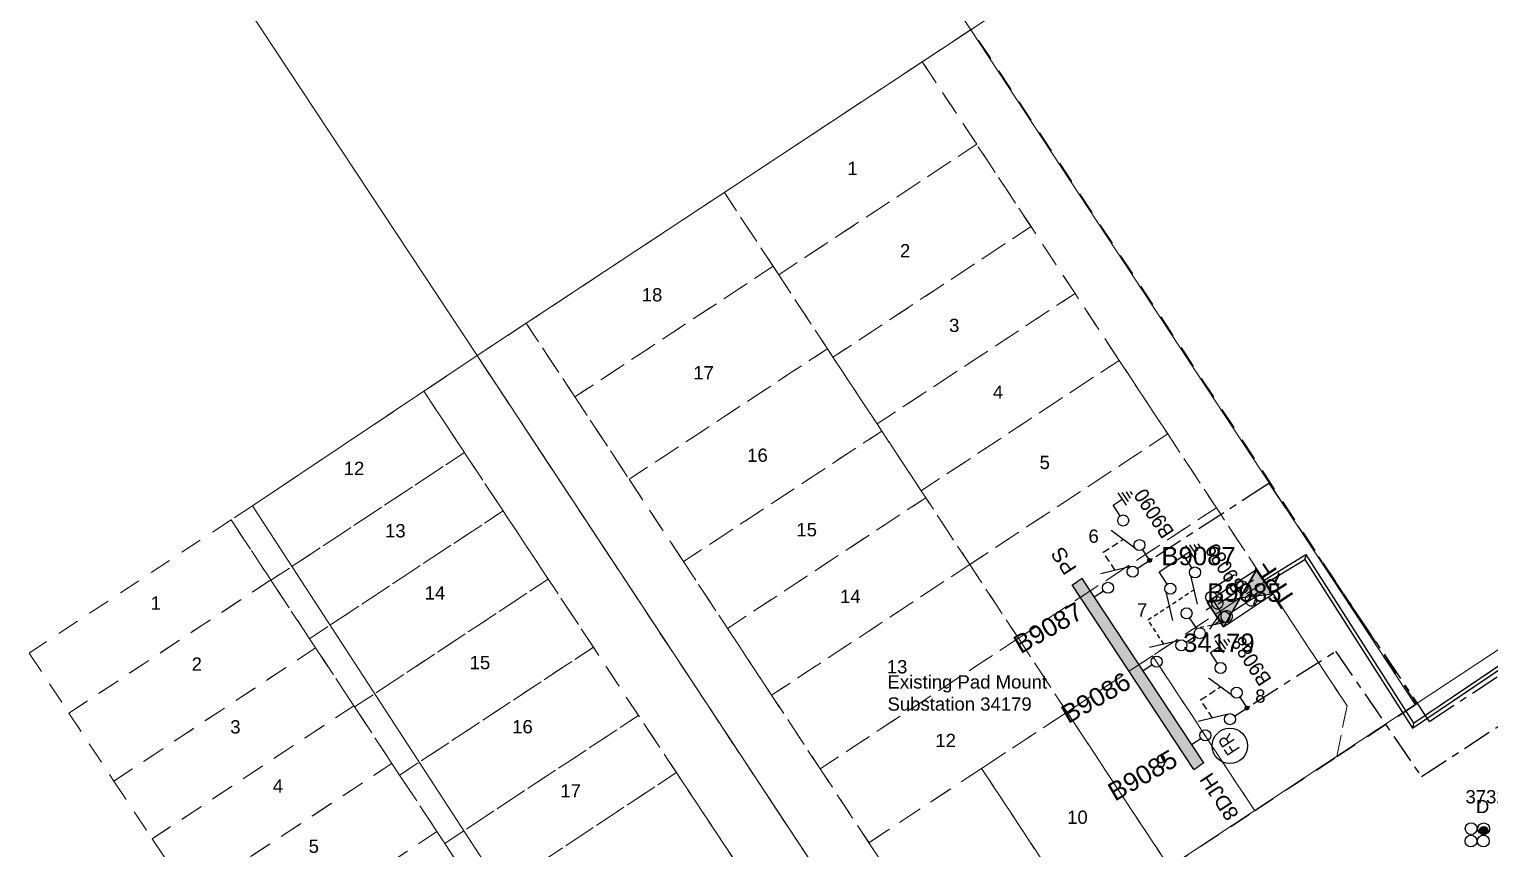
# Model space of a CAD drawing. Header units: metres. Extents: x 302829 to 303440, y 6270651 to 6271380.
# Drawn here: x 302828.9 to 303027.2, y 6270884.9 to 6270996.1 of the extents above; entities that cross this region are included whole.
import ezdxf
from ezdxf.enums import TextEntityAlignment as Align

# ---------------------------------------------------------------- set-up
doc = ezdxf.new("R2010")
doc.units = ezdxf.units.M
for name, pattern in [('Cable Exist UG', [7, 4, -1, 1, -1]), ('CENTERX2', [4, 2.5, -0.5, 0.5, -0.5]), ('Dash', [5, 3, -2]), ('DASHED', [19.05, 12.7, -6.35])]:
    doc.linetypes.add(name, pattern=pattern)
doc.layers.get('0').update_dxf_attribs({"color": 6})
for name, color, linetype, lineweight in [('_User Miscellaneous4', 191, 'Continuous', 13), ('_User_HV_Exist', 1, 'Continuous', 25), ('Cadastre Developer_SP_EXT', 96, 'Continuous', 15), ('Cadastre Land Parcels_SP_EXT', 96, 'Continuous', 15), ('Mains_HV_EXT', 13, 'Continuous', 25)]:
    doc.layers.add(name, color=color, linetype=linetype, lineweight=lineweight)
for name, color, linetype in [('Duct_SP_EXT', 40, 'Continuous'), ('Equip_HV_EXT', 7, 'Continuous'), ('Notes_HV_MISC', 11, 'Continuous'), ('Sub_SP_EXT', 7, 'Continuous'), ('UG_Details_SP_MISC', 7, 'Continuous')]:
    doc.layers.add(name, color=color, linetype=linetype)
doc.styles.add('ARIAL', font='arial.ttf', dxfattribs={"height": 2})
doc.styles.add('iecISOCP', font='isocp.shx')
doc.styles.add('ieISOCP', font='arial.ttf', dxfattribs={"height": 1.5})
doc.styles.get("Standard").update_dxf_attribs({"font": 'arial.ttf'})
doc.styles.add('SWG_LABEL', font='arial.ttf')
doc.styles.add('SWITCH_LABEL', font='arial.ttf', dxfattribs={"height": 2})

# ---------------------------------------------------------------- blocks, each defined once
blk = doc.blocks.new('*U239')
at = {"ltscale": 10}
h = blk.add_hatch(color=256, dxfattribs=at)
h.dxf.hatch_style = 1
h.paths.add_polyline_path([(4.44, 0.53), (0, 0), (2.24, 3.87)])
h.paths.add_polyline_path([(-2.24, -3.87), (-4.44, -0.53), (0, 0)])
blk.add_line((2.24, 3.87), (-2.24, -3.87))
blk.add_lwpolyline([(-2.24, -3.87), (4.44, 0.53), (2.24, 3.87), (-4.44, -0.53)], close=True)
at = {"ltscale": 10, "flags": 128}
for points in [[(4.44, 0.53), (0, 0), (2.24, 3.87)], [(-2.24, -3.87), (-4.44, -0.53), (0, 0)]]:
    blk.add_lwpolyline(points, close=True, dxfattribs=at)
at = {"flags": 8}
blk.add_attdef('ASSET_NUM', text='', height=2.5, dxfattribs=at).set_placement((0, 5), align=Align.MIDDLE_CENTER)
for tag, flags, p in [('STREET_CODE', 9, (1.5, 0)), ('OPERATING_VOLTAGE', 9, (1.5, -0.4)), ('ORIENTATION', 9, (1.5, -0.6)), ('OWNED_BY', 9, (1.5, -0.8)), ('OPERATED_BY', 9, (1.5, -1)), ('CONSTRUCTED_VOLTAGE', 9, (1.5, -1.4)), ('SECONDARY_VOLTAGE', 9, (1.5, -1.6)), ('STATE', 9, (1.5, -1.8)), ('NO_PHASES', 9, (1.5, -0.2)), ('MAINTAINED_BY', 9, (1.5, -1.2)), ('PARENT', 9, (1.5, -2)), ('SUBSTATION_TYPE', 9, (1.5, -2.2)), ('SUBURB', 9, (1.5, -2.8)), ('STREETNAME', 9, (1.5, -3)), ('Z', 1, (1.5, -3.6)), ('USAGE', 9, (1.5, -2.4)), ('LEGEND', 9, (1.5, -2.6)), ('LOCATION', 9, (1.5, -3.2)), ('NOTES', 9, (1.5, -3.4))]:
    blk.add_attdef(tag, text='', height=0.2, dxfattribs=dict(flags=flags)).set_placement(p, align=Align.MIDDLE_LEFT)
blk = doc.blocks.new('DUCT_EXT')
blk.add_circle((0, 0.8), 0.8)
at = {"flags": 1}
blk.add_attdef('Z', (0, 0), '', height=0.2, dxfattribs=at)
at = {"flags": 9}
for tag, p in [('DUCT_CODE', (0, 0)), ('XSECT_TYPE', (0, -0.2)), ('STATE', (0, -0.6)), ('FB_REFERENCE', (0, -0.4)), ('NOTES', (0, -0.8))]:
    blk.add_attdef(tag, text='', height=0.2, dxfattribs=at).set_placement(p, align=Align.MIDDLE_LEFT)
blk = doc.blocks.new('SWG_HOLEC_SU_EXT')
blk.add_line((1.8, -2), (5.8, -2))
for points in [[(1, 0), (0, 0)], [(6.6, 0), (7.6, 0)]]:
    blk.add_lwpolyline(points)
for points in [[(1.8, -0.8, 1), (1.8, 0.8, 1)], [(5.8, -0.8, 1), (5.8, 0.8, 1)]]:
    blk.add_lwpolyline(points, format="xyb", close=True)
at = {"style": 'SWITCH_LABEL', "flags": 8}
blk.add_attdef('ASSET_NUM', text='', height=2.5, rotation=179.9544, dxfattribs=at).set_placement((-2.4, 0), align=Align.MIDDLE_LEFT)
at = {"flags": 1}
blk.add_attdef('Z', (0, 0), '', height=0.2, dxfattribs=at)
at = {"flags": 9}
for tag, p in [('ACTUAL_STATUS', (0, -0.4)), ('CONSTRUCTED_VOLTAGE', (0, -0.6)), ('OPERATING_VOLTAGE', (0, -1)), ('ORIENTATION', (0, -1.2)), ('OWNED_BY', (0, -1.4)), ('STATE', (0, -1.8)), ('SWITCH_TYPE', (0, -2)), ('NO_PHASES', (0, -0.8)), ('PARENT', (0, -1.6)), ('STREETNAME', (0, -2.6)), ('SUBURB', (0, -2.8)), ('USAGE', (0, -2.2)), ('LOCATION', (0, -2.4)), ('NOTES', (0, -3))]:
    blk.add_attdef(tag, text='', height=0.2, dxfattribs=at).set_placement(p, align=Align.MIDDLE_LEFT)
at = {"style": 'SWITCH_LABEL', "flags": 9}
blk.add_attdef('STREET_CODE', text='', height=0.2, dxfattribs=at).set_placement((0, -0.2), align=Align.MIDDLE_LEFT)
blk = doc.blocks.new('CABLE_LARGE_EXT')
h = blk.add_hatch(color=256)
edge = h.paths.add_edge_path()
edge.add_arc((0, 0.55), 0.55, 0, 360)
blk.add_circle((0, 0.55), 0.55)
at = {"flags": 1}
blk.add_attdef('Z', (0, 0), '', height=0.2, dxfattribs=at)
at = {"flags": 9}
for tag, p in [('COND_CODE', (0, 0)), ('STATE', (0, -0.4)), ('XSECT_SIZE', (0, -0.6)), ('FB_REFERENCE', (0, -0.2)), ('NOTES', (0, -0.8))]:
    blk.add_attdef(tag, text='', height=0.2, dxfattribs=at).set_placement(p, align=Align.MIDDLE_LEFT)
blk = doc.blocks.new('SWG_FUSE_NEW')
at = {"linetype": 'CENTERX2'}
for p, q in [((1.03, 0.7), (4.47, -0.7)), ((1.03, -0.7), (4.47, 0.7))]:
    blk.add_line(p, q, dxfattribs=at)
for centre in [(0.75, 0), (4.75, 0)]:
    blk.add_circle(centre, 0.75)
blk = doc.blocks.new('*U244')
at = {"layer": '_User_HV_Exist', "linetype": 'Dash', "ltscale": 0.2}
for p, q in [((4.37, 1.43), (4.37, 5.37)), ((4.37, 5.37), (11.75, 5.37))]:
    blk.add_line(p, q, dxfattribs=at)
at = {"layer": '_User_HV_Exist'}
for p, q in [((6.25, 0.75), (2.49, 2.12)), ((0, 0), (1.5, 0)), ((7, 0), (8.5, 0)), ((14, 0), (18.5, 0)), ((17.5, 0.75), (18.5, 0)), ((18.5, 0), (17.5, -0.75))]:
    blk.add_line(p, q, dxfattribs=at)
for centre in [(2.25, 0), (6.25, 0)]:
    blk.add_circle(centre, 0.75, dxfattribs=at)
at = {"layer": '_User_HV_Exist', "linetype": 'CENTERX2', "rotation": 180}
blk.add_blockref('SWG_FUSE_NEW', (14, 0), dxfattribs=at)
at = {"layer": '_User_HV_Exist'}
blk.add_text('TRF', height=2.5, rotation=89.9826, dxfattribs=at).set_placement((21.51, -0.05), align=Align.MIDDLE_CENTER)
blk = doc.blocks.new('FAULT_INDIC_SE')
blk.add_circle((0, 0), 2.4)
at = {"insert": (-1.15, 1), "char_height": 2, "width": 2.7042, "attachment_point": 1, "style": 'iecISOCP'}
blk.add_mtext('FR', dxfattribs=at)
blk = doc.blocks.new('SWG_SIE_TRS_ES_NEW_1')
for p, q in [((7.25, 4.75), (3.49, 6.12)), ((8, 4), (10, 4)), ((10, 4), (10, -1)), ((7.25, 0.75), (3.49, 2.12)), ((8, 0), (10, 0)), ((9, -1), (11, -1)), ((9.25, -1.5), (10.75, -1.5)), ((9.5, -2), (10.5, -2)), ((9.75, -2.5), (10.25, -2.5))]:
    blk.add_line(p, q)
at = {"linetype": 'CENTERX2'}
for p, q in [((0.75, 4), (2.5, 4)), ((0.75, 0), (2.5, 0))]:
    blk.add_line(p, q, dxfattribs=at)
for centre in [(3.25, 4), (7.25, 4), (3.25, 0), (7.25, 0)]:
    blk.add_circle(centre, 0.75)
at = {"flags": 1}
blk.add_attdef('Z', (7.14, 3.51), '', height=0.2, dxfattribs=at)
at = {"style": 'SWITCH_LABEL', "flags": 9}
blk.add_attdef('STREET_CODE', text='', height=0.2, dxfattribs=at).set_placement((7.14, 3.31), align=Align.MIDDLE_LEFT)
at = {"flags": 9}
for tag, p in [('ORIENTATION', (7.14, 3.11)), ('SUBURB', (7.14, 2.51)), ('STREETNAME', (7.14, 2.31)), ('PARENT', (7.14, 2.91)), ('USAGE', (7.14, 2.71)), ('LOCATION', (7.14, 2.11)), ('NOTES', (7.14, 1.91)), ('OPERATED_BY', (7.13, 1.47)), ('OWNED_BY', (7.13, 1.69)), ('MAINTAINED_BY', (7.13, 1.26))]:
    blk.add_attdef(tag, text='', height=0.2, dxfattribs=at).set_placement(p, align=Align.MIDDLE_LEFT)
at = {"style": 'SWG_LABEL', "width": 0.9, "flags": 8}
blk.add_attdef('ASSET_NUM', text='', height=2, dxfattribs=at).set_placement((6.5, -3.75), align=Align.MIDDLE_CENTER)
blk = doc.blocks.new('SWG_SIE_ES_NEW')
for p, q in [((2.5, 0.75), (6.26, 2.12)), ((8, -1.5), (10, -1.5)), ((8.25, -2), (9.75, -2)), ((8.5, -2.5), (9.5, -2.5)), ((8.75, -3), (9.25, -3))]:
    blk.add_line(p, q)
blk.add_lwpolyline([(1.75, 0), (0, 0)])
at = {"flags": 128}
blk.add_lwpolyline([(7.25, 0), (9, 0), (9, -1.5)], dxfattribs=at)
for centre in [(2.5, 0), (6.5, 0)]:
    blk.add_circle(centre, 0.75)
at = {"flags": 1}
blk.add_attdef('Z', (0.12, -0.01), '', height=0.2, dxfattribs=at)
at = {"flags": 9}
for tag, p in [('OWNED_BY', (0.11, -1.82)), ('OPERATED_BY', (0.1, -2.05)), ('ORIENTATION', (0.12, -0.41)), ('SUBURB', (0.12, -1.01)), ('STREETNAME', (0.12, -1.21)), ('PARENT', (0.12, -0.61)), ('USAGE', (0.12, -0.81)), ('LOCATION', (0.12, -1.41)), ('NOTES', (0.12, -1.61)), ('MAINTAINED_BY', (0.1, -2.25))]:
    blk.add_attdef(tag, text='', height=0.2, dxfattribs=at).set_placement(p, align=Align.MIDDLE_LEFT)
at = {"style": 'SWITCH_LABEL', "flags": 9}
blk.add_attdef('STREET_CODE', text='', height=0.2, dxfattribs=at).set_placement((0.12, -0.21), align=Align.MIDDLE_LEFT)
at = {"style": 'ARIAL', "width": 0.9, "flags": 8}
blk.add_attdef('ASSET_NUM', text='', height=2, dxfattribs=at).set_placement((5.75, -4.5), align=Align.MIDDLE_CENTER)
blk = doc.blocks.new('SWG_SIE_SU_NEW')
at = {"linetype": 'CENTERX2'}
h = blk.add_hatch(color=256, dxfattribs=at)
h.dxf.hatch_style = 1
edge = h.paths.add_edge_path()
edge.add_arc((9, 0), 0.25, 0, 360)
at = {"linetype": 'Continuous'}
blk.add_line((6.25, 0.75), (2.49, 2.12), dxfattribs=at)
at = {"linetype": 'CENTERX2'}
for p, q in [((0, 0), (1.5, 0)), ((7, 0), (10, 0))]:
    blk.add_line(p, q, dxfattribs=at)
at = {"linetype": 'DASHED', "ltscale": 0.075}
blk.add_lwpolyline([(4.37, 1.43), (4.37, 4.37), (7.57, 4.37)], dxfattribs=at)
for centre in [(2.25, 0), (6.25, 0)]:
    blk.add_circle(centre, 0.75)
at = {"linetype": 'CENTERX2'}
blk.add_circle((9, 0), 0.25, dxfattribs=at)
at = {"flags": 8}
blk.add_attdef('ASSET_NUM', text='', height=2, rotation=180, dxfattribs=at).set_placement((-3, 0.01), align=Align.MIDDLE_LEFT)
at = {"flags": 1}
blk.add_attdef('Z', (0, 0), '', height=0.2, dxfattribs=at)
at = {"style": 'SWITCH_LABEL', "flags": 9}
blk.add_attdef('STREET_CODE', text='', height=0.2, dxfattribs=at).set_placement((0, 0), align=Align.MIDDLE_LEFT)
at = {"flags": 9}
for tag, p in [('OPERATED_BY', (-0.01, -1.84)), ('ORIENTATION', (0, -0.2)), ('SUBURB', (0, -0.8)), ('STREETNAME', (0, -1)), ('OWNED_BY', (0, -1.62)), ('MAINTAINED_BY', (-0.01, -2.05)), ('PARENT', (0, -0.4)), ('USAGE', (0, -0.6)), ('LOCATION', (0, -1.2)), ('NOTES', (0, -1.4))]:
    blk.add_attdef(tag, text='', height=0.2, dxfattribs=at).set_placement(p, align=Align.MIDDLE_LEFT)

msp = doc.modelspace()

# ---------------------------------------------------------------- hatches: boundary and pattern name
at = {"layer": '_User_HV_Exist'}
h = msp.add_hatch(color=256, dxfattribs=at)
h.dxf.hatch_style = 1
h.paths.add_polyline_path([(302987, 6270895.64), (302988.34, 6270896.52), (302971.82, 6270921.56), (302970.49, 6270920.68)])

# ---------------------------------------------------------------- linework, layer by layer
at = {"layer": '_User Miscellaneous4'}
for p, q in [((303016.68, 6270901.24), (303082.24, 6270945.56)), ((303016.82, 6270901.91), (303082.38, 6270946.23)), ((302996.54, 6270921.35), (303002.22, 6270924.8)), ((303002.22, 6270924.8), (303002.15, 6270924.47)), ((303002.22, 6270924.8), (303016.82, 6270901.91)), ((302996.79, 6270920.94), (303002.07, 6270924.14)), ((303002.07, 6270924.14), (303002.15, 6270924.47)), ((303002.07, 6270924.14), (303016.68, 6270901.24)), ((302996.54, 6270921.35), (302996.67, 6270921.14)), ((302996.79, 6270920.94), (302996.67, 6270921.14)), ((303016.68, 6270901.24), (303016.75, 6270901.57)), ((303016.82, 6270901.91), (303016.75, 6270901.57))]:
    msp.add_line(p, q, dxfattribs=at)
at = {"layer": '_User_HV_Exist'}
for p, q in [((302970.49, 6270920.68), (302971.15, 6270921.12)), ((302971.82, 6270921.56), (302971.15, 6270921.12)), ((302988.34, 6270896.52), (302971.82, 6270921.56)), ((302987, 6270895.64), (302970.49, 6270920.68)), ((302987, 6270895.64), (302987.67, 6270896.08)), ((302988.34, 6270896.52), (302987.67, 6270896.08))]:
    msp.add_line(p, q, dxfattribs=at)
at = {"layer": 'Cadastre Developer_SP_EXT', "linetype": 'Dash'}
for points in [[(302956.81, 6270996.12), (302950.14, 6270991.72), (302983.46, 6270941.18), (302996.67, 6270921.14), (303007.79, 6270904.27), (303006.39, 6270897.33), (303017.23, 6270904.48), (302956.81, 6270996.12)], [(302956.81, 6270996.12), (302950.14, 6270991.72), (302983.46, 6270941.18), (302996.67, 6270921.14), (303007.79, 6270904.27), (303006.39, 6270897.33), (303017.23, 6270904.48), (302956.81, 6270996.12)], [(302957.53, 6270980.51), (302950.14, 6270991.72), (302923.28, 6270973.98), (302930.65, 6270962.79), (302957.53, 6270980.51)], [(302957.53, 6270980.51), (302950.14, 6270991.72), (302923.28, 6270973.98), (302930.65, 6270962.79), (302957.53, 6270980.51)], [(302964.9, 6270969.33), (302957.53, 6270980.51), (302930.65, 6270962.79), (302938.02, 6270951.61), (302964.9, 6270969.33)], [(302964.9, 6270969.33), (302957.53, 6270980.51), (302930.65, 6270962.79), (302938.02, 6270951.61), (302964.9, 6270969.33)], [(302929.89, 6270963.95), (302923.28, 6270973.98), (302896.39, 6270956.21), (302902.99, 6270946.21), (302929.89, 6270963.95)], [(302929.89, 6270963.95), (302923.28, 6270973.98), (302896.39, 6270956.21), (302902.99, 6270946.21), (302929.89, 6270963.95)], [(302964.9, 6270969.33), (302938.02, 6270951.61), (302944, 6270942.54), (302970.88, 6270960.26), (302964.9, 6270969.33)], [(302964.9, 6270969.33), (302938.02, 6270951.61), (302944, 6270942.54), (302970.88, 6270960.26), (302964.9, 6270969.33)], [(302937.26, 6270952.76), (302930.65, 6270962.79), (302929.89, 6270963.95), (302902.99, 6270946.21), (302910.36, 6270935.03), (302937.26, 6270952.76)], [(302937.26, 6270952.76), (302930.65, 6270962.79), (302929.89, 6270963.95), (302902.99, 6270946.21), (302910.36, 6270935.03), (302937.26, 6270952.76)], [(302976.86, 6270951.18), (302970.88, 6270960.26), (302944, 6270942.54), (302949.99, 6270933.47), (302976.86, 6270951.18)], [(302976.86, 6270951.18), (302970.88, 6270960.26), (302944, 6270942.54), (302949.99, 6270933.47), (302976.86, 6270951.18)], [(302929.68, 6270905.72), (302917.73, 6270923.85), (302902.99, 6270946.21), (302896.39, 6270956.21), (302889.72, 6270951.82), (302950.11, 6270860.23), (302960.95, 6270867.37), (302954.01, 6270868.82), (302936.28, 6270895.72), (302929.68, 6270905.72)], [(302929.68, 6270905.72), (302917.73, 6270923.85), (302902.99, 6270946.21), (302896.39, 6270956.21), (302889.72, 6270951.82), (302950.11, 6270860.23), (302960.95, 6270867.37), (302954.01, 6270868.82), (302936.28, 6270895.72), (302929.68, 6270905.72)], [(302944.64, 6270941.58), (302944, 6270942.54), (302938.02, 6270951.61), (302937.26, 6270952.76), (302910.36, 6270935.03), (302917.73, 6270923.85), (302944.64, 6270941.58)], [(302944.64, 6270941.58), (302944, 6270942.54), (302938.02, 6270951.61), (302937.26, 6270952.76), (302910.36, 6270935.03), (302917.73, 6270923.85), (302944.64, 6270941.58)], [(302889.72, 6270951.82), (302882.48, 6270946.98), (302940.21, 6270859.8), (302939.19, 6270853.02), (302950.11, 6270860.23), (302889.72, 6270951.82)], [(302976.86, 6270951.18), (302949.99, 6270933.47), (302956.58, 6270923.46), (302983.46, 6270941.18), (302976.86, 6270951.18)], [(302976.86, 6270951.18), (302949.99, 6270933.47), (302956.58, 6270923.46), (302983.46, 6270941.18), (302976.86, 6270951.18)], [(302887.99, 6270938.66), (302882.48, 6270946.98), (302859.23, 6270931.44), (302856.32, 6270929.52), (302861.7, 6270921.36), (302861.73, 6270921.32), (302887.99, 6270938.66)], [(302950.61, 6270932.52), (302949.99, 6270933.47), (302944.64, 6270941.58), (302917.73, 6270923.85), (302923.71, 6270914.78), (302950.61, 6270932.52)], [(302950.61, 6270932.52), (302949.99, 6270933.47), (302944.64, 6270941.58), (302917.73, 6270923.85), (302923.71, 6270914.78), (302950.61, 6270932.52)], [(302983.46, 6270941.18), (302956.58, 6270923.46), (302963.18, 6270913.45), (302990.06, 6270931.17), (302983.46, 6270941.18)], [(302983.46, 6270941.18), (302956.58, 6270923.46), (302963.18, 6270913.45), (302990.06, 6270931.17), (302983.46, 6270941.18)], [(302893.24, 6270930.74), (302887.99, 6270938.66), (302861.73, 6270921.32), (302866.97, 6270913.39), (302893.24, 6270930.74)], [(302899.37, 6270921.48), (302893.24, 6270930.74), (302866.97, 6270913.39), (302867.8, 6270912.14), (302872.98, 6270904.29), (302873.09, 6270904.12), (302899.37, 6270921.48)], [(302956.58, 6270923.46), (302950.61, 6270932.52), (302923.71, 6270914.78), (302929.68, 6270905.72), (302956.58, 6270923.46)], [(302956.58, 6270923.46), (302950.61, 6270932.52), (302923.71, 6270914.78), (302929.68, 6270905.72), (302956.58, 6270923.46)], [(302990.06, 6270931.17), (302963.18, 6270913.45), (302969.79, 6270903.42), (302996.67, 6270921.14), (302990.06, 6270931.17)], [(302990.06, 6270931.17), (302963.18, 6270913.45), (302969.79, 6270903.42), (302996.67, 6270921.14), (302990.06, 6270931.17)], [(302861.7, 6270921.36), (302856.32, 6270929.52), (302828.92, 6270911.44), (302834.32, 6270903.28), (302861.7, 6270921.36)], [(302963.18, 6270913.45), (302956.58, 6270923.46), (302929.68, 6270905.72), (302936.28, 6270895.72), (302963.18, 6270913.45)], [(302963.18, 6270913.45), (302956.58, 6270923.46), (302929.68, 6270905.72), (302936.28, 6270895.72), (302963.18, 6270913.45)], [(302867.8, 6270912.14), (302866.97, 6270913.39), (302861.73, 6270921.32), (302861.7, 6270921.36), (302834.32, 6270903.28), (302840.42, 6270894.06), (302867.8, 6270912.14)], [(302905.49, 6270912.23), (302899.37, 6270921.48), (302873.09, 6270904.12), (302878.16, 6270896.45), (302879.2, 6270894.86), (302905.49, 6270912.23)], [(303007.79, 6270904.27), (302996.67, 6270921.14), (302981.39, 6270911.07), (302995.28, 6270890.01), (303006.39, 6270897.33), (303007.79, 6270904.27)], [(303007.79, 6270904.27), (302996.67, 6270921.14), (302981.39, 6270911.07), (302995.28, 6270890.01), (303006.39, 6270897.33), (303007.79, 6270904.27)], [(302969.79, 6270903.42), (302963.18, 6270913.45), (302936.28, 6270895.72), (302942.89, 6270885.69), (302958.19, 6270895.78), (302969.79, 6270903.42)], [(302969.79, 6270903.42), (302963.18, 6270913.45), (302936.28, 6270895.72), (302942.89, 6270885.69), (302958.19, 6270895.78), (302969.79, 6270903.42)], [(302872.98, 6270904.29), (302867.8, 6270912.14), (302840.42, 6270894.06), (302845.61, 6270886.22), (302872.98, 6270904.29)], [(302911.62, 6270902.97), (302905.49, 6270912.23), (302879.2, 6270894.86), (302884.27, 6270887.19), (302885.32, 6270885.6), (302911.62, 6270902.97)], [(302981.39, 6270911.07), (302969.79, 6270903.42), (302983.68, 6270882.36), (302995.28, 6270890.01), (302981.39, 6270911.07)], [(302981.39, 6270911.07), (302969.79, 6270903.42), (302983.68, 6270882.36), (302995.28, 6270890.01), (302981.39, 6270911.07)], [(302878.16, 6270896.45), (302873.09, 6270904.12), (302872.98, 6270904.29), (302845.61, 6270886.22), (302850.79, 6270878.39), (302878.16, 6270896.45)], [(302916.76, 6270895.22), (302911.62, 6270902.97), (302885.32, 6270885.6), (302889.46, 6270879.34), (302890.47, 6270877.81), (302916.76, 6270895.22)], [(302969.79, 6270903.42), (302958.19, 6270895.78), (302972.08, 6270874.71), (302983.68, 6270882.36), (302969.79, 6270903.42)], [(302969.79, 6270903.42), (302958.19, 6270895.78), (302972.08, 6270874.71), (302983.68, 6270882.36), (302969.79, 6270903.42)], [(302850.77, 6270878.42), (302856.89, 6270869.17), (302884.27, 6270887.19), (302879.2, 6270894.86), (302878.16, 6270896.45), (302850.77, 6270878.42)], [(302918.28, 6270873.81), (302927.08, 6270879.64), (302916.76, 6270895.22), (302890.47, 6270877.81), (302890.56, 6270877.67), (302894.63, 6270871.5), (302900.75, 6270862.24), (302909.51, 6270868.02), (302918.28, 6270873.81)], [(302958.19, 6270895.78), (302942.89, 6270885.69), (302954.01, 6270868.82), (302960.95, 6270867.37), (302972.08, 6270874.71), (302958.19, 6270895.78)], [(302958.19, 6270895.78), (302942.89, 6270885.69), (302954.01, 6270868.82), (302960.95, 6270867.37), (302972.08, 6270874.71), (302958.19, 6270895.78)], [(302889.46, 6270879.34), (302885.32, 6270885.6), (302884.27, 6270887.19), (302856.89, 6270869.17), (302862.07, 6270861.35), (302889.46, 6270879.34)]]:
    msp.add_lwpolyline(points, close=True, dxfattribs=at)
at = {"layer": 'Cadastre Land Parcels_SP_EXT', "linetype": 'Continuous'}
for points in [[(303023.65, 6271040.27), (302963.23, 6271131.51), (302896.52, 6271087.49), (302956.73, 6270996.07), (303023.65, 6271040.27)], [(302956.73, 6270996.07), (302896.52, 6271087.49), (302829.41, 6271043.14), (302889.72, 6270951.82), (302956.73, 6270996.07)], [(303084.27, 6270948.8), (303023.65, 6271040.27), (302956.73, 6270996.07), (303017.05, 6270904.46), (303084.27, 6270948.8)], [(303017.05, 6270904.46), (302956.73, 6270996.07), (302889.72, 6270951.82), (302950.11, 6270860.23), (303017.05, 6270904.46)], [(302939.2, 6270853.03), (302950.11, 6270860.23), (302889.72, 6270951.82), (302859.23, 6270931.44), (302918.9, 6270839.63), (302939.2, 6270853.03)]]:
    msp.add_lwpolyline(points, close=True, dxfattribs=at)
at = {"layer": 'Mains_HV_EXT', "linetype": 'Cable Exist UG'}
for points in [[(302981.82, 6270924.56), (302995.15, 6270933.19), (302997.17, 6270934.51), (303018.97, 6270902.14), (303085.13, 6270945.78), (303103.95, 6270917.48)], [(302995.03, 6270904.53), (303006.24, 6270911.68), (303017.88, 6270894.66), (303083.92, 6270937.82), (303097.46, 6270916.59), (303083.63, 6270907.54)]]:
    msp.add_lwpolyline(points, dxfattribs=at)
at = {"layer": 'UG_Details_SP_MISC'}
for p, q in [((303016.68, 6270901.24), (303082.24, 6270945.56)), ((303016.82, 6270901.91), (303082.38, 6270946.23)), ((302996.54, 6270921.35), (303002.22, 6270924.8)), ((303002.22, 6270924.8), (303002.15, 6270924.47)), ((303002.22, 6270924.8), (303016.82, 6270901.91)), ((302996.79, 6270920.94), (303002.07, 6270924.14)), ((303002.07, 6270924.14), (303002.15, 6270924.47)), ((303002.07, 6270924.14), (303016.68, 6270901.24)), ((302996.54, 6270921.35), (302996.67, 6270921.14)), ((302996.79, 6270920.94), (302996.67, 6270921.14)), ((303016.68, 6270901.24), (303016.75, 6270901.57)), ((303016.82, 6270901.91), (303016.75, 6270901.57))]:
    msp.add_line(p, q, dxfattribs=at)

# ---------------------------------------------------------------- block references
at = {"layer": '_User_HV_Exist', "linetype": 'CENTERX2'}
ref = msp.add_blockref('SWG_SIE_ES_NEW', (302980.99, 6270924.01), dxfattribs=dict(at, rotation=123.3978601994099))
ref.add_attrib('ASSET_NUM', 'B9090', dxfattribs={"layer": '0', "height": 2, "rotation": 123.3979, "style": 'ARIAL', "width": 0.9}).set_placement((302981.57, 6270930.39), align=Align.MIDDLE_CENTER)
ref = msp.add_blockref('SWG_SIE_SU_NEW', (302973.47, 6270919.06), dxfattribs=dict(at, rotation=33.39786019940987))
ref.add_attrib('ASSET_NUM', 'B9087', dxfattribs={"layer": '0', "height": 2.5, "rotation": 30, "style": 'SWG_LABEL'}).set_placement((302962.86, 6270912.35), align=Align.MIDDLE_LEFT)
at = {"layer": '_User_HV_Exist'}
ref = msp.add_blockref('SWG_SIE_TRS_ES_NEW_1', (302991.14, 6270916.33), dxfattribs=dict(at, rotation=123.3978601994099))
ref.add_attrib('ASSET_NUM', 'B9089', dxfattribs={"layer": '0', "height": 2, "rotation": 123.3979, "style": 'SWG_LABEL', "width": 0.9}).set_placement((302991.24, 6270922.99), align=Align.MIDDLE_CENTER)
at = {"layer": '_User_HV_Exist', "linetype": 'CENTERX2'}
ref = msp.add_blockref('*U244', (302980.08, 6270909.04), dxfattribs=dict(at, rotation=33.39786019940987))
ref.add_attrib('ASSET_NUM', 'B9086', dxfattribs={"layer": '0', "height": 2.5, "rotation": 30, "style": 'SWG_LABEL'}).set_placement((302969.32, 6270902.87), align=Align.MIDDLE_LEFT)
ref = msp.add_blockref('SWG_SIE_ES_NEW', (302994.2, 6270903.98), dxfattribs=dict(at, rotation=123.3978601994099))
ref.add_attrib('ASSET_NUM', 'B9088', dxfattribs={"layer": '0', "height": 2, "rotation": 123.3979, "style": 'ARIAL', "width": 0.9}).set_placement((302994.79, 6270910.35), align=Align.MIDDLE_CENTER)
ref = msp.add_blockref('SWG_SIE_SU_NEW', (302986.68, 6270899.02), dxfattribs=dict(at, rotation=33.39786019940987))
ref.add_attrib('ASSET_NUM', 'B9085', dxfattribs={"layer": '0', "height": 2.5, "rotation": 30, "style": 'SWG_LABEL'}).set_placement((302975.66, 6270892.33), align=Align.MIDDLE_LEFT)
at = {"layer": '_User_HV_Exist', "linetype": 'CENTERX2', "rotation": 123.3978601994099}
msp.add_blockref('FAULT_INDIC_SE', (302991.89, 6270898.84), dxfattribs=at)
at = {"layer": 'Duct_SP_EXT'}
for name, p in [('DUCT_EXT', (303024.64, 6270886.81)), ('DUCT_EXT', (303026.34, 6270886.78)), ('CABLE_LARGE_EXT', (303026.34, 6270886.78)), ('DUCT_EXT', (303024.61, 6270885.11)), ('DUCT_EXT', (303026.3, 6270885.11))]:
    msp.add_blockref(name, p, dxfattribs=at)
at = {"layer": 'Equip_HV_EXT'}
ref = msp.add_blockref('SWG_HOLEC_SU_EXT', (302995.09, 6270921.36), dxfattribs=dict(at, rotation=212.4981144961343))
ref.add_attrib('ASSET_NUM', 'B9087', dxfattribs={"layer": '0', "height": 2.5, "style": 'SWITCH_LABEL'}).set_placement((302992.69, 6270922.61), align=Align.BOTTOM_RIGHT)
ref = msp.add_blockref('SWG_HOLEC_SU_EXT', (302996.25, 6270919.65), dxfattribs=dict(at, rotation=213.9845018623964))
ref.add_attrib('ASSET_NUM', 'B9085', dxfattribs={"layer": '0', "height": 2.5, "style": 'SWITCH_LABEL'}).set_placement((302993.86, 6270920.9), align=Align.TOP_CENTER)
at = {"layer": 'Sub_SP_EXT'}
ref = msp.add_blockref('*U239', (302993.25, 6270918.89), dxfattribs=at)
ref.add_attrib('ASSET_NUM', '34179', dxfattribs={"layer": '0', "height": 2.5}).set_placement((302995.25, 6270912.84), align=Align.MIDDLE_RIGHT)

# ---------------------------------------------------------------- texts
at = {"layer": '_User_HV_Exist', "char_height": 2, "rotation": 123.3979}
for s, insert, attachment_point in [('PS', (302970.37, 6270922.4), 4), ('8DJH', (302988.53, 6270894.85), 6)]:
    msp.add_mtext(s, dxfattribs=dict(at, insert=insert, attachment_point=attachment_point))
at = {"layer": 'Cadastre Developer_SP_EXT'}
for s, p in [('1', (302939.95, 6270976.34)), ('1', (302939.95, 6270976.34)), ('2', (302947.11, 6270965.16)), ('2', (302947.11, 6270965.16)), ('18', (302912.06, 6270959.18)), ('18', (302912.06, 6270959.18)), ('3', (302953.78, 6270955.03)), ('3', (302953.78, 6270955.03)), ('17', (302919.05, 6270948.59)), ('17', (302919.05, 6270948.59)), ('4', (302959.71, 6270945.96)), ('4', (302959.71, 6270945.96)), ('16', (302926.37, 6270937.4)), ('16', (302926.37, 6270937.4)), ('12', (302871.61, 6270935.61)), ('5', (302966.06, 6270936.42)), ('5', (302966.06, 6270936.42)), ('13', (302877.22, 6270927.14)), ('15', (302933.05, 6270927.29)), ('15', (302933.05, 6270927.29)), ('6', (302972.69, 6270926.41)), ('6', (302972.69, 6270926.41)), ('1', (302845.39, 6270917.33)), ('14', (302882.59, 6270918.71)), ('14', (302938.97, 6270918.23)), ('14', (302938.97, 6270918.23)), ('7', (302979.28, 6270916.39)), ('7', (302979.28, 6270916.39)), ('2', (302850.97, 6270909.04)), ('15', (302888.7, 6270909.25)), ('13', (302945.32, 6270908.68)), ('13', (302945.32, 6270908.68)), ('8', (302995.33, 6270904.7)), ('8', (302995.33, 6270904.7)), ('3', (302856.21, 6270900.52)), ('16', (302894.47, 6270900.54)), ('12', (302951.91, 6270898.67)), ('12', (302951.91, 6270898.67)), ('9', (302981.86, 6270895.84)), ('9', (302981.86, 6270895.84)), ('4', (302861.98, 6270892.49)), ('17', (302901.01, 6270891.83)), ('10', (302969.8, 6270888.25)), ('10', (302969.8, 6270888.25)), ('5', (302866.85, 6270884.32))]:
    msp.add_text(s, height=1.8, dxfattribs=at).set_placement(p)
at = {"layer": 'Duct_SP_EXT'}
for s, p in [('373272', (303023.87, 6270891.03)), ('D', (303025.29, 6270889.71))]:
    msp.add_text(s, height=1.8, dxfattribs=at).set_placement(p)
at = {"layer": 'Notes_HV_MISC', "insert": (302945.42, 6270908.42), "char_height": 1.8, "attachment_point": 1, "style": 'ieISOCP'}
msp.add_mtext_dynamic_manual_height_columns('Existing Pad Mount Substation 34179', width=32.1698, gutter_width=7.5, heights=[0], dxfattribs=at)

doc.saveas('drawing.dxf')
